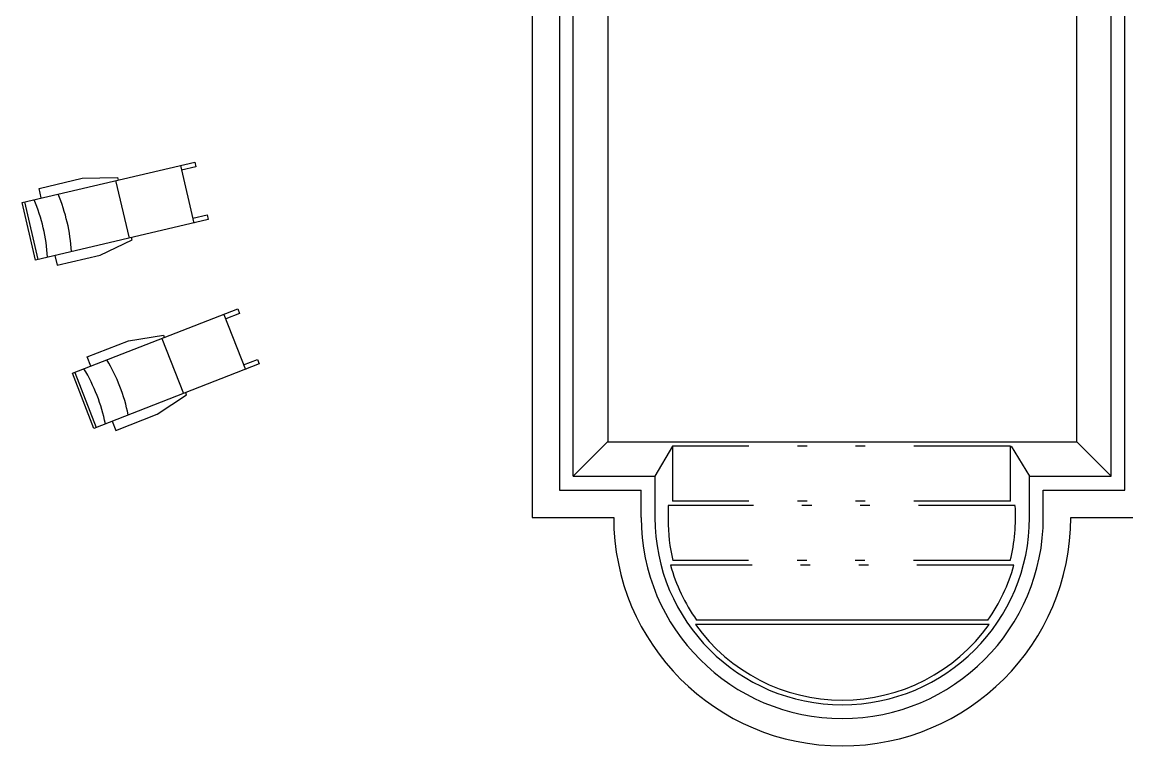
# Model space of a CAD drawing. Header units: millimetres. Extents: x 2667 to 2848, y -1 to 1765.
# Drawn here: x 2797.88 to 2809.27, y 1729.08 to 1736.55 of the extents above; entities that cross this region are included whole.
import ezdxf

# ---------------------------------------------------------------- set-up
doc = ezdxf.new("R2010")
doc.units = ezdxf.units.MM
doc.linetypes.add('DIVIDEX2', pattern=[2.5, 1, -0.5, 0, -0.5, 0, -0.5])
doc.layers.add('COTAS', color=1, linetype='DIVIDEX2')

msp = doc.modelspace()

# ---------------------------------------------------------------- linework, layer by layer
for p, q in [((2803.139, 1743.244), (2803.139, 1731.441)), ((2803.422, 1742.961), (2803.422, 1731.724)), ((2809.252, 1731.724), (2809.252, 1742.961)), ((2803.561, 1731.866), (2803.564, 1742.82)), ((2809.111, 1731.866), (2809.111, 1742.82)), ((2803.918, 1742.466), (2803.918, 1732.22)), ((2808.757, 1732.22), (2808.757, 1742.466)), ((2799.511, 1735.072), (2799.65, 1734.478)), ((2798.053, 1734.834), (2798.498, 1734.939)), ((2798.498, 1734.939), (2798.862, 1734.946)), ((2798.843, 1734.915), (2798.982, 1734.322)), ((2798.862, 1734.946), (2798.868, 1734.921)), ((2798.076, 1734.736), (2798.053, 1734.834)), ((2797.903, 1734.695), (2798.042, 1734.101)), ((2798.684, 1734.148), (2799.013, 1734.303)), ((2799.013, 1734.303), (2799.007, 1734.328)), ((2798.216, 1734.142), (2798.239, 1734.043)), ((2798.239, 1734.043), (2798.684, 1734.148)), ((2799.96, 1733.536), (2800.182, 1732.968)), ((2798.977, 1733.262), (2799.336, 1733.32)), ((2799.336, 1733.32), (2799.345, 1733.297)), ((2798.551, 1733.097), (2798.977, 1733.262)), ((2799.321, 1733.288), (2799.542, 1732.72)), ((2798.588, 1733.002), (2798.551, 1733.097)), ((2798.422, 1732.937), (2798.643, 1732.369)), ((2799.272, 1732.505), (2799.575, 1732.705)), ((2799.575, 1732.705), (2799.566, 1732.729)), ((2798.809, 1732.434), (2798.846, 1732.339)), ((2798.846, 1732.339), (2799.272, 1732.505)), ((2803.915, 1732.22), (2803.561, 1731.866)), ((2803.915, 1732.22), (2808.757, 1732.22)), ((2803.915, 1732.22), (2804.405, 1732.22)), ((2804.588, 1732.176), (2804.588, 1731.61)), ((2808.074, 1731.61), (2808.074, 1732.176)), ((2808.757, 1732.22), (2809.111, 1731.866)), ((2803.561, 1731.866), (2804.405, 1731.866)), ((2804.405, 1731.866), (2804.405, 1731.441)), ((2808.269, 1731.866), (2809.111, 1731.866)), ((2808.269, 1731.441), (2808.269, 1731.866)), ((2803.422, 1731.724), (2804.263, 1731.724)), ((2808.411, 1731.724), (2809.252, 1731.724)), ((2804.541, 1731.563), (2804.541, 1731.418)), ((2803.139, 1731.441), (2803.98, 1731.441)), ((2808.694, 1731.441), (2809.535, 1731.441)), ((2807.839, 1730.382), (2804.835, 1730.382)), ((2807.851, 1730.335), (2804.823, 1730.335))]:
    msp.add_line(p, q)
for points in [[(2799.638, 1734.528), (2799.787, 1734.563), (2799.798, 1734.513), (2798.018, 1734.096), (2797.879, 1734.689), (2799.659, 1735.107), (2799.671, 1735.057), (2799.522, 1735.022)], [(2800.163, 1733.016), (2800.305, 1733.071), (2800.324, 1733.024), (2798.619, 1732.36), (2798.398, 1732.928), (2800.102, 1733.592), (2800.121, 1733.544), (2799.979, 1733.489)]]:
    msp.add_lwpolyline(points)
for centre, radius, start, end in [((2796.316, 1734.01), 1.829, 3.6036, 22.7899), ((2796.563, 1734.068), 1.829, 3.6036, 22.7899), ((2796.947, 1732.036), 1.829, 11.6814, 30.8676), ((2797.183, 1732.128), 1.829, 11.6814, 30.8676), ((2806.128, 1731.454), 1.996, 346.7338, 3.1106), ((2806.337, 1731.441), 2.357, 180, 0), ((2806.337, 1731.441), 2.074, 180, 0), ((2806.337, 1731.441), 1.932, 180, 0), ((2806.331, 1731.418), 1.79, 180, 193.6177), ((2806.337, 1731.441), 1.838, 195.5408, 215.1814), ((2806.337, 1731.441), 1.838, 324.8186, 344.4592), ((2806.337, 1731.418), 1.861, 215.559, 324.441)]:
    msp.add_arc(centre, radius, start, end)
at = {"layer": 'COTAS'}
for p, q in [((2804.588, 1732.176), (2804.405, 1731.866)), ((2808.08, 1732.176), (2808.269, 1731.866))]:
    msp.add_line(p, q, dxfattribs=at)
at = {"layer": 'COTAS', "color": 0}
for p, q in [((2808.074, 1732.176), (2804.588, 1732.176)), ((2804.263, 1731.441), (2804.263, 1731.724)), ((2808.411, 1731.441), (2808.411, 1731.724)), ((2808.074, 1731.61), (2804.588, 1731.61)), ((2808.122, 1731.563), (2804.541, 1731.563)), ((2808.108, 1730.949), (2804.567, 1730.949)), ((2808.071, 1730.996), (2804.591, 1730.996))]:
    msp.add_line(p, q, dxfattribs=at)

doc.saveas('drawing.dxf')
